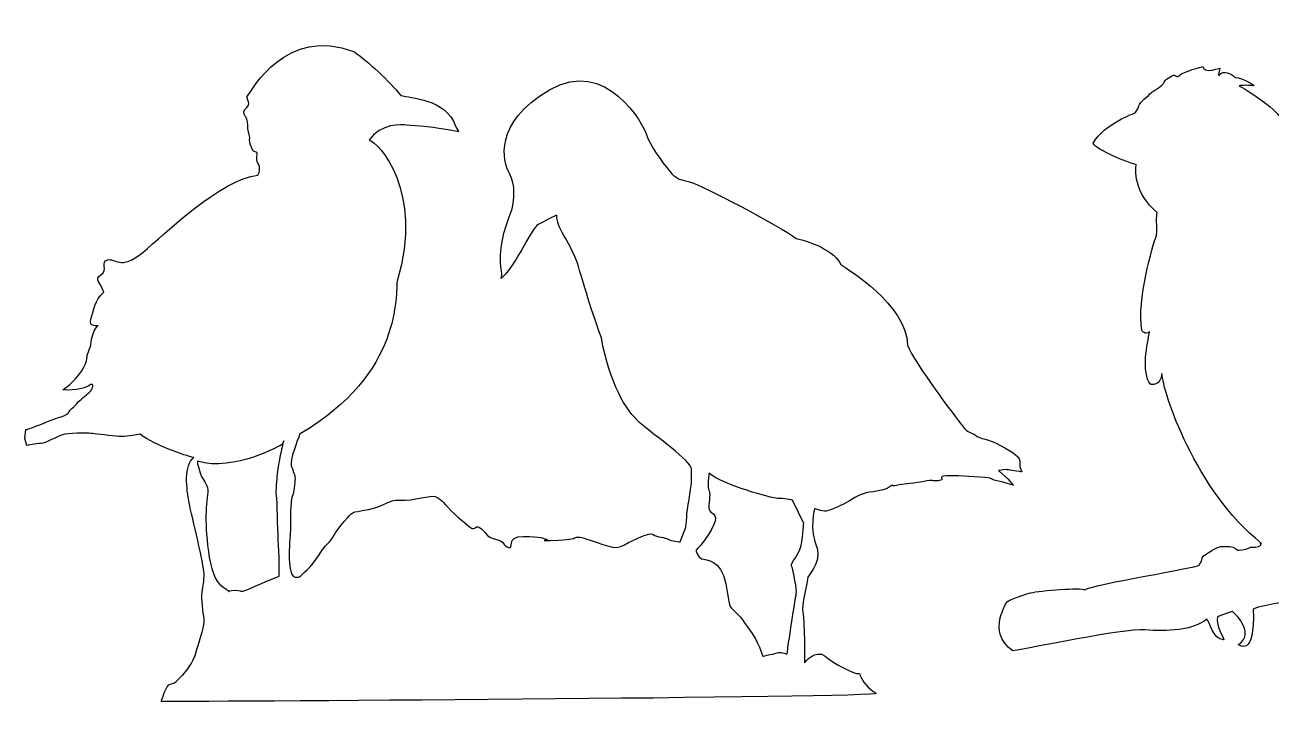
# Model space of a CAD drawing. Header units: centimetres. Extents: x -64 to 65, y -66 to 66.
# Drawn here: x -63.79 to -54.51, y 16.27 to 21.35 of the extents above; entities that cross this region are included whole.
import ezdxf

# ---------------------------------------------------------------- set-up
doc = ezdxf.new("R2010")
doc.units = ezdxf.units.CM
doc.header["$MEASUREMENT"] = 0
doc.layers.add('Layer 1', color=7, linetype='Continuous')

msp = doc.modelspace()

# ---------------------------------------------------------------- linework, layer by layer
at = {"layer": 'Layer 1', "color": 250}
for points, knots in [([(-56.3839, 18.08313), (-56.37707, 18.13853), (-56.4393, 18.17301), (-56.52905, 18.22137), (-56.52905, 18.22137), (-56.6189, 18.26971), (-56.68111, 18.26971), (-56.71561, 18.29741), (-56.71561, 18.29741), (-56.75016, 18.32498), (-56.76408, 18.30434), (-56.81237, 18.36652), (-56.81237, 18.36652), (-56.86076, 18.42872), (-57.17178, 18.8365), (-57.22007, 18.96779), (-57.22007, 18.96779), (-57.23396, 19.27875), (-57.6624, 19.52762), (-57.71772, 19.56906), (-57.71772, 19.56906), (-57.75913, 19.66574), (-57.94571, 19.74178), (-58.04945, 19.76255), (-58.04945, 19.76255), (-58.17383, 19.85232), (-58.75433, 20.16329), (-58.84421, 20.18403), (-58.84421, 20.18403), (-58.93398, 20.20483), (-58.9202, 20.20483), (-58.95467, 20.22546), (-58.95467, 20.22546), (-58.98922, 20.24623), (-59.14131, 20.45356), (-59.162, 20.5296), (-59.162, 20.5296), (-59.18277, 20.60564), (-59.46611, 21.11703), (-59.88773, 20.86813), (-59.88773, 20.86813), (-60.30921, 20.61937), (-60.23325, 20.33611), (-60.18483, 20.24623), (-60.18483, 20.24623), (-60.13641, 20.15635), (-60.15028, 20.05274), (-60.16406, 19.9836), (-60.16406, 19.9836), (-60.31614, 19.61043), (-60.21938, 19.52068), (-60.24695, 19.46531), (-60.24695, 19.46531), (-60.16406, 19.52069), (-60.01896, 19.83856), (-59.97062, 19.86613), (-59.97062, 19.86613), (-59.92228, 19.89373), (-59.86002, 19.9214), (-59.83232, 19.93524), (-59.83232, 19.93524), (-59.83925, 19.85227), (-59.73564, 19.72789), (-59.6873, 19.60353), (-59.6873, 19.60353), (-59.64576, 19.47915), (-59.59049, 19.26486), (-59.50066, 19.02314), (-59.50066, 19.02314), (-59.43846, 18.68437), (-59.32095, 18.48405), (-59.21046, 18.38713), (-59.21046, 18.38713), (-59.09981, 18.29045), (-58.83033, 18.10387), (-58.83033, 18.0486), (-58.83033, 18.0486), (-58.83033, 17.99333), (-58.83033, 17.9864), (-58.83033, 17.94499), (-58.83033, 17.94499), (-58.83033, 17.90345), (-58.86483, 17.73764), (-58.86483, 17.6893), (-58.86483, 17.6893), (-58.86483, 17.64083), (-58.87176, 17.61315), (-58.87176, 17.61315), (-58.87176, 17.61315), (-58.87176, 17.61315), (-58.91325, 17.50274), (-58.91325, 17.50274), (-58.91325, 17.50274), (-58.91325, 17.50274), (-58.98236, 17.50954), (-59.00313, 17.52348), (-59.00313, 17.52348), (-59.02385, 17.53721), (-59.08605, 17.53721), (-59.11367, 17.55788), (-59.11367, 17.55788), (-59.14129, 17.57865), (-59.25191, 17.52348), (-59.3279, 17.48194), (-59.3279, 17.48194), (-59.40391, 17.44043), (-59.43156, 17.4681), (-59.58362, 17.51647), (-59.58362, 17.51647), (-59.73565, 17.56492), (-59.62511, 17.52351), (-59.81854, 17.51647), (-59.81854, 17.51647), (-60.01211, 17.50954), (-59.88074, 17.51647), (-59.90842, 17.52351), (-59.90842, 17.52351), (-59.93599, 17.53034), (-59.94292, 17.54417), (-60.08114, 17.54417), (-60.08114, 17.54417), (-60.21938, 17.54417), (-60.14334, 17.44043), (-60.19174, 17.4612), (-60.19174, 17.4612), (-60.24013, 17.48194), (-60.21246, 17.50274), (-60.28845, 17.52348), (-60.28845, 17.52348), (-60.3646, 17.54414), (-60.34377, 17.55788), (-60.39217, 17.59942), (-60.39217, 17.59942), (-60.44051, 17.6408), (-60.44051, 17.58558), (-60.46821, 17.60633), (-60.46821, 17.60633), (-60.49578, 17.62713), (-60.58566, 17.69624), (-60.64093, 17.75841), (-60.64093, 17.75841), (-60.6962, 17.82061), (-60.71004, 17.82741), (-60.73766, 17.84128), (-60.73766, 17.84128), (-60.76531, 17.85512), (-60.90347, 17.80665), (-61.00029, 17.81368), (-61.00029, 17.81368), (-61.09702, 17.82061), (-61.09012, 17.77227), (-61.23521, 17.74446), (-61.23521, 17.74446), (-61.38036, 17.71689), (-61.33895, 17.73763), (-61.41492, 17.65466), (-61.41492, 17.65466), (-61.49096, 17.57171), (-61.49784, 17.52348), (-61.5393, 17.48887), (-61.5393, 17.48887), (-61.58071, 17.45424), (-61.62913, 17.35052), (-61.6913, 17.29535), (-61.6913, 17.29535), (-61.7535, 17.23997), (-61.73279, 17.23997), (-61.78123, 17.23997), (-61.78123, 17.23997), (-61.85023, 17.25391), (-61.81576, 17.55104), (-61.81576, 17.59941), (-61.81576, 17.59941), (-61.81576, 17.64775), (-61.81576, 17.81367), (-61.80192, 17.84127), (-61.80192, 17.84127), (-61.78806, 17.86881), (-61.78126, 17.94499), (-61.78126, 17.97256), (-61.78126, 17.97256), (-61.78126, 18.00016), (-61.79504, 18.02796), (-61.80886, 18.06937), (-61.80886, 18.06937), (-61.8227, 18.11078), (-61.76049, 18.26286), (-61.74666, 18.30429), (-61.74666, 18.30429), (-60.97267, 18.76038), (-61.03485, 19.35484), (-61.02101, 19.44449), (-61.02101, 19.44449), (-60.82056, 20.12172), (-61.15923, 20.4743), (-61.22834, 20.49494), (-61.22834, 20.49494), (-61.14545, 20.61932), (-60.97958, 20.61252), (-60.9519, 20.60562), (-60.9519, 20.60562), (-60.7791, 20.59866), (-60.56495, 20.55715), (-60.56495, 20.55715), (-60.56495, 20.55715), (-60.56495, 20.55715), (-60.56495, 20.55715), (-60.58567, 20.59856), (-60.58567, 20.59856), (-60.66166, 20.80591), (-60.92426, 20.80591), (-60.99337, 20.82668), (-60.99337, 20.82668), (-61.07626, 20.93032), (-61.24218, 21.08251), (-61.33897, 21.15161), (-61.33897, 21.15161), (-61.85028, 21.35187), (-62.10602, 20.85435), (-62.12679, 20.83358), (-62.12679, 20.83358), (-62.14745, 20.81294), (-62.13364, 20.79908), (-62.12679, 20.77831), (-62.12679, 20.77831), (-62.1198, 20.75767), (-62.13364, 20.7437), (-62.15436, 20.72304), (-62.15436, 20.72304), (-62.17505, 20.70227), (-62.14743, 20.66774), (-62.14743, 20.66774), (-62.14743, 20.66774), (-62.14743, 20.66774), (-62.13365, 20.64006), (-62.13365, 20.60556), (-62.13365, 20.60556), (-62.13365, 20.57093), (-62.1268, 20.55709), (-62.11981, 20.52259), (-62.11981, 20.52259), (-62.11288, 20.48798), (-62.11981, 20.52259), (-62.11981, 20.49489), (-62.11981, 20.49489), (-62.11981, 20.46732), (-62.11288, 20.46039), (-62.11288, 20.46039), (-62.11288, 20.46039), (-62.11288, 20.46039), (-62.09222, 20.41205), (-62.09222, 20.41205), (-62.09222, 20.41205), (-62.09222, 20.41205), (-62.09222, 20.41205), (-62.07145, 20.40512), (-62.07145, 20.40512), (-62.05081, 20.39819), (-62.07838, 20.35681), (-62.05761, 20.32215), (-62.05761, 20.32215), (-62.03684, 20.28752), (-62.04383, 20.25997), (-62.05761, 20.23238), (-62.05761, 20.23238), (-62.33413, 20.2047), (-62.7487, 19.79703), (-62.91457, 19.65868), (-62.91457, 19.65868), (-63.08038, 19.52057), (-63.12184, 19.6173), (-63.17717, 19.60343), (-63.17717, 19.60343), (-63.23244, 19.58967), (-63.17024, 19.52749), (-63.22551, 19.49286), (-63.22551, 19.49286), (-63.28078, 19.45836), (-63.22551, 19.43066), (-63.20479, 19.36157), (-63.20479, 19.36157), (-63.2739, 19.30614), (-63.28078, 19.22333), (-63.30155, 19.16112), (-63.30155, 19.16112), (-63.32227, 19.09894), (-63.24628, 19.11281), (-63.24628, 19.11281), (-63.24628, 19.11281), (-63.24628, 19.11281), (-63.2739, 19.09204), (-63.28769, 19.0437), (-63.28769, 19.0437), (-63.30153, 18.99525), (-63.30153, 18.96766), (-63.30153, 18.96766), (-63.30153, 18.96766), (-63.30153, 18.96766), (-63.3291, 18.89162), (-63.3291, 18.89162), (-63.3291, 18.89162), (-63.3291, 18.89162), (-63.3223, 18.82942), (-63.3913, 18.74647), (-63.3913, 18.74647), (-63.46046, 18.6635), (-63.50888, 18.63595), (-63.50888, 18.63595), (-63.50888, 18.63595), (-63.50888, 18.63595), (-63.3913, 18.62209), (-63.3223, 18.66349), (-63.3223, 18.66349), (-63.25314, 18.70503), (-63.30153, 18.62901), (-63.30153, 18.62901), (-63.30153, 18.62901), (-63.30153, 18.62901), (-63.33608, 18.59435), (-63.37064, 18.56681), (-63.37064, 18.56681), (-63.40525, 18.53911), (-63.41205, 18.51834), (-63.43967, 18.4977), (-63.43967, 18.4977), (-63.46737, 18.4769), (-63.46737, 18.46317), (-63.46737, 18.46317), (-63.46737, 18.46317), (-63.46737, 18.46317), (-63.49494, 18.44253), (-63.52264, 18.43547), (-63.52264, 18.43547), (-63.55034, 18.42856), (-63.59863, 18.40793), (-63.68856, 18.37329), (-63.68856, 18.37329), (-63.77833, 18.33879), (-63.78524, 18.33879), (-63.78524, 18.33879), (-63.78524, 18.33879), (-63.78524, 18.33879), (-63.79215, 18.27656), (-63.79215, 18.27656), (-63.79215, 18.27656), (-63.79215, 18.27656), (-63.77831, 18.22118), (-63.77831, 18.22118), (-63.77831, 18.22118), (-63.77831, 18.22118), (-63.7092, 18.23512), (-63.6747, 18.23512), (-63.6747, 18.23512), (-63.64015, 18.23512), (-63.55717, 18.29029), (-63.49494, 18.30412), (-63.49494, 18.30412), (-63.43282, 18.31793), (-63.29457, 18.31105), (-63.29457, 18.31105), (-63.29457, 18.31105), (-63.29457, 18.31105), (-63.17712, 18.29721), (-63.11492, 18.29028), (-63.11492, 18.29028), (-63.05272, 18.28335), (-63.01811, 18.29028), (-62.93527, 18.30412), (-62.93527, 18.30412), (-62.81777, 18.22115), (-62.60348, 18.14511), (-62.53445, 18.1314), (-62.53445, 18.1314), (-62.61044, 18.076), (-62.58964, 17.89648), (-62.569, 17.79284), (-62.569, 17.79284), (-62.54823, 17.68912), (-62.45846, 17.32971), (-62.45846, 17.2674), (-62.45846, 17.2674), (-62.45846, 17.20522), (-62.46529, 17.17763), (-62.47224, 17.12931), (-62.47224, 17.12931), (-62.47909, 17.08094), (-62.46525, 16.97723), (-62.45846, 16.92886), (-62.45846, 16.92886), (-62.45147, 16.88052), (-62.48603, 16.79755), (-62.51368, 16.69396), (-62.51368, 16.69396), (-62.5413, 16.59022), (-62.59663, 16.53495), (-62.62428, 16.50738), (-62.62428, 16.50738), (-62.62428, 16.50738), (-62.67262, 16.44518), (-62.70725, 16.44518), (-62.70725, 16.44518), (-62.74175, 16.44518), (-62.77631, 16.31373), (-62.77631, 16.31373), (-62.77631, 16.31373), (-62.77631, 16.31373), (-57.39281, 16.34143), (-57.45501, 16.37593), (-57.45501, 16.37593), (-57.51727, 16.41056), (-57.55873, 16.47274), (-57.57251, 16.50738), (-57.57251, 16.50738), (-57.58635, 16.54188), (-57.57251, 16.50738), (-57.63474, 16.53495), (-57.63474, 16.53495), (-57.69692, 16.56255), (-57.76603, 16.59715), (-57.83514, 16.6525), (-57.83514, 16.6525), (-57.90425, 16.70767), (-57.98722, 16.60405), (-57.98722, 16.60405), (-57.98722, 16.60405), (-57.98722, 16.60405), (-57.98722, 16.92195), (-58.00106, 16.97722), (-58.00106, 16.97722), (-58.01484, 17.03249), (-57.96645, 17.19159), (-57.96645, 17.22595), (-57.96645, 17.22595), (-57.96645, 17.26058), (-57.86972, 17.32969), (-57.89046, 17.44714), (-57.89046, 17.44714), (-57.95952, 17.60613), (-57.91118, 17.75128), (-57.91118, 17.75128), (-57.91118, 17.75128), (-57.91118, 17.75128), (-57.91118, 17.75128), (-57.86972, 17.73744), (-57.86972, 17.73744), (-57.82829, 17.7236), (-57.80061, 17.73744), (-57.72457, 17.77207), (-57.72457, 17.77207), (-57.64866, 17.80647), (-57.61403, 17.84107), (-57.5518, 17.86184), (-57.5518, 17.86184), (-57.4896, 17.88248), (-57.41361, 17.87568), (-57.35834, 17.91018), (-57.35834, 17.91018), (-57.30302, 17.94481), (-57.35834, 17.91018), (-57.30302, 17.92402), (-57.30302, 17.92402), (-57.24775, 17.93775), (-57.21325, 17.93095), (-57.10956, 17.95159), (-57.10956, 17.95159), (-57.0059, 17.97236), (-57.05431, 17.95159), (-56.99211, 17.95855), (-56.99211, 17.95855), (-56.92991, 17.96556), (-56.99891, 17.98623), (-56.95062, 17.99316), (-56.95062, 17.99316), (-56.90223, 17.99999), (-56.79854, 17.99316), (-56.68106, 17.98623), (-56.68106, 17.98623), (-56.56356, 17.97919), (-56.62574, 17.97239), (-56.55668, 17.95855), (-56.55668, 17.95855), (-56.48757, 17.94479), (-56.43222, 17.92402), (-56.43222, 17.92402), (-56.43222, 17.92402), (-56.43222, 17.92402), (-56.47376, 17.97236), (-56.47376, 17.97236), (-56.47376, 17.97236), (-56.47376, 17.97236), (-56.54274, 18.03456), (-56.54274, 18.03456), (-56.54274, 18.03456), (-56.54274, 18.03456), (-56.48755, 18.04149), (-56.48755, 18.04149), (-56.48755, 18.04149), (-56.48755, 18.04149), (-56.43921, 18.03456), (-56.39079, 18.02776), (-56.39079, 18.02776), (-56.34247, 18.02093), (-56.39088, 18.02799), (-56.3839, 18.08313)], [0, 0, 0, 0, 0.007874, 0.007874, 0.007874, 0.007874, 0.015748, 0.015748, 0.015748, 0.015748, 0.023622, 0.023622, 0.023622, 0.023622, 0.0314961, 0.0314961, 0.0314961, 0.0314961, 0.0393701, 0.0393701, 0.0393701, 0.0393701, 0.0472441, 0.0472441, 0.0472441, 0.0472441, 0.0551181, 0.0551181, 0.0551181, 0.0551181, 0.0629921, 0.0629921, 0.0629921, 0.0629921, 0.0708661, 0.0708661, 0.0708661, 0.0708661, 0.0787402, 0.0787402, 0.0787402, 0.0787402, 0.0866142, 0.0866142, 0.0866142, 0.0866142, 0.0944882, 0.0944882, 0.0944882, 0.0944882, 0.1023622, 0.1023622, 0.1023622, 0.1023622, 0.1102362, 0.1102362, 0.1102362, 0.1102362, 0.1181102, 0.1181102, 0.1181102, 0.1181102, 0.1259843, 0.1259843, 0.1259843, 0.1259843, 0.1338583, 0.1338583, 0.1338583, 0.1338583, 0.1417323, 0.1417323, 0.1417323, 0.1417323, 0.1496063, 0.1496063, 0.1496063, 0.1496063, 0.1574803, 0.1574803, 0.1574803, 0.1574803, 0.1653543, 0.1653543, 0.1653543, 0.1653543, 0.1732283, 0.1732283, 0.1732283, 0.1732283, 0.1811024, 0.1811024, 0.1811024, 0.1811024, 0.1889764, 0.1889764, 0.1889764, 0.1889764, 0.1968504, 0.1968504, 0.1968504, 0.1968504, 0.2047244, 0.2047244, 0.2047244, 0.2047244, 0.2125984, 0.2125984, 0.2125984, 0.2125984, 0.2204724, 0.2204724, 0.2204724, 0.2204724, 0.2283465, 0.2283465, 0.2283465, 0.2283465, 0.2362205, 0.2362205, 0.2362205, 0.2362205, 0.2440945, 0.2440945, 0.2440945, 0.2440945, 0.2519685, 0.2519685, 0.2519685, 0.2519685, 0.2598425, 0.2598425, 0.2598425, 0.2598425, 0.2677165, 0.2677165, 0.2677165, 0.2677165, 0.2755906, 0.2755906, 0.2755906, 0.2755906, 0.2834646, 0.2834646, 0.2834646, 0.2834646, 0.2913386, 0.2913386, 0.2913386, 0.2913386, 0.2992126, 0.2992126, 0.2992126, 0.2992126, 0.3070866, 0.3070866, 0.3070866, 0.3070866, 0.3149606, 0.3149606, 0.3149606, 0.3149606, 0.3228346, 0.3228346, 0.3228346, 0.3228346, 0.3307087, 0.3307087, 0.3307087, 0.3307087, 0.3385827, 0.3385827, 0.3385827, 0.3385827, 0.3464567, 0.3464567, 0.3464567, 0.3464567, 0.3543307, 0.3543307, 0.3543307, 0.3543307, 0.3622047, 0.3622047, 0.3622047, 0.3622047, 0.3700787, 0.3700787, 0.3700787, 0.3700787, 0.3779528, 0.3779528, 0.3779528, 0.3779528, 0.3858268, 0.3858268, 0.3858268, 0.3858268, 0.3937008, 0.3937008, 0.3937008, 0.3937008, 0.4015748, 0.4015748, 0.4015748, 0.4015748, 0.4094488, 0.4094488, 0.4094488, 0.4094488, 0.4173228, 0.4173228, 0.4173228, 0.4173228, 0.4251969, 0.4251969, 0.4251969, 0.4251969, 0.4330709, 0.4330709, 0.4330709, 0.4330709, 0.4409449, 0.4409449, 0.4409449, 0.4409449, 0.4488189, 0.4488189, 0.4488189, 0.4488189, 0.4566929, 0.4566929, 0.4566929, 0.4566929, 0.4645669, 0.4645669, 0.4645669, 0.4645669, 0.4724409, 0.4724409, 0.4724409, 0.4724409, 0.480315, 0.480315, 0.480315, 0.480315, 0.488189, 0.488189, 0.488189, 0.488189, 0.496063, 0.496063, 0.496063, 0.496063, 0.503937, 0.503937, 0.503937, 0.503937, 0.511811, 0.511811, 0.511811, 0.511811, 0.519685, 0.519685, 0.519685, 0.519685, 0.5275591, 0.5275591, 0.5275591, 0.5275591, 0.5354331, 0.5354331, 0.5354331, 0.5354331, 0.5433071, 0.5433071, 0.5433071, 0.5433071, 0.5511811, 0.5511811, 0.5511811, 0.5511811, 0.5590551, 0.5590551, 0.5590551, 0.5590551, 0.5669291, 0.5669291, 0.5669291, 0.5669291, 0.5748031, 0.5748031, 0.5748031, 0.5748031, 0.5826772, 0.5826772, 0.5826772, 0.5826772, 0.5905512, 0.5905512, 0.5905512, 0.5905512, 0.5984252, 0.5984252, 0.5984252, 0.5984252, 0.6062992, 0.6062992, 0.6062992, 0.6062992, 0.6141732, 0.6141732, 0.6141732, 0.6141732, 0.6220472, 0.6220472, 0.6220472, 0.6220472, 0.6299213, 0.6299213, 0.6299213, 0.6299213, 0.6377953, 0.6377953, 0.6377953, 0.6377953, 0.6456693, 0.6456693, 0.6456693, 0.6456693, 0.6535433, 0.6535433, 0.6535433, 0.6535433, 0.6614173, 0.6614173, 0.6614173, 0.6614173, 0.6692913, 0.6692913, 0.6692913, 0.6692913, 0.6771654, 0.6771654, 0.6771654, 0.6771654, 0.6850394, 0.6850394, 0.6850394, 0.6850394, 0.6929134, 0.6929134, 0.6929134, 0.6929134, 0.7007874, 0.7007874, 0.7007874, 0.7007874, 0.7086614, 0.7086614, 0.7086614, 0.7086614, 0.7165354, 0.7165354, 0.7165354, 0.7165354, 0.7244094, 0.7244094, 0.7244094, 0.7244094, 0.7322835, 0.7322835, 0.7322835, 0.7322835, 0.7401575, 0.7401575, 0.7401575, 0.7401575, 0.7480315, 0.7480315, 0.7480315, 0.7480315, 0.7559055, 0.7559055, 0.7559055, 0.7559055, 0.7637795, 0.7637795, 0.7637795, 0.7637795, 0.7716535, 0.7716535, 0.7716535, 0.7716535, 0.7795276, 0.7795276, 0.7795276, 0.7795276, 0.7874016, 0.7874016, 0.7874016, 0.7874016, 0.7952756, 0.7952756, 0.7952756, 0.7952756, 0.8031496, 0.8031496, 0.8031496, 0.8031496, 0.8110236, 0.8110236, 0.8110236, 0.8110236, 0.8188976, 0.8188976, 0.8188976, 0.8188976, 0.8267717, 0.8267717, 0.8267717, 0.8267717, 0.8346457, 0.8346457, 0.8346457, 0.8346457, 0.8425197, 0.8425197, 0.8425197, 0.8425197, 0.8503937, 0.8503937, 0.8503937, 0.8503937, 0.8582677, 0.8582677, 0.8582677, 0.8582677, 0.8661417, 0.8661417, 0.8661417, 0.8661417, 0.8740157, 0.8740157, 0.8740157, 0.8740157, 0.8818898, 0.8818898, 0.8818898, 0.8818898, 0.8897638, 0.8897638, 0.8897638, 0.8897638, 0.8976378, 0.8976378, 0.8976378, 0.8976378, 0.9055118, 0.9055118, 0.9055118, 0.9055118, 0.9133858, 0.9133858, 0.9133858, 0.9133858, 0.9212598, 0.9212598, 0.9212598, 0.9212598, 0.9291339, 0.9291339, 0.9291339, 0.9291339, 0.9370079, 0.9370079, 0.9370079, 0.9370079, 0.9448819, 0.9448819, 0.9448819, 0.9448819, 0.9527559, 0.9527559, 0.9527559, 0.9527559, 0.9606299, 0.9606299, 0.9606299, 0.9606299, 0.9685039, 0.9685039, 0.9685039, 0.9685039, 0.976378, 0.976378, 0.976378, 0.976378, 0.984252, 0.984252, 0.984252, 0.984252, 1, 1, 1, 1]), ([(-51.81156, 17.93523), (-51.81156, 17.93523), (-52.18555, 17.84318), (-52.24296, 17.83744), (-52.24296, 17.83744), (-52.30056, 17.83167), (-52.49042, 17.82593), (-52.57094, 17.80868), (-52.57094, 17.80868), (-52.65151, 17.7914), (-52.72628, 17.77989), (-52.78382, 17.76844), (-52.78382, 17.76844), (-52.84129, 17.75685), (-52.92765, 17.75116), (-52.9449, 17.75116), (-52.9449, 17.75116), (-52.96218, 17.75116), (-52.96218, 17.78569), (-52.95641, 17.80297), (-52.95641, 17.80297), (-52.95069, 17.82025), (-52.95641, 17.88348), (-52.95641, 17.91222), (-52.95641, 17.91222), (-52.95641, 17.94103), (-52.97946, 18.10206), (-53.10024, 18.29769), (-53.10024, 18.29769), (-53.10601, 18.36669), (-53.11749, 18.47028), (-53.1635, 18.54502), (-53.1635, 18.54502), (-53.16922, 18.61982), (-53.19803, 18.75793), (-53.27849, 18.873), (-53.27849, 18.873), (-53.28428, 18.94198), (-53.34186, 19.2699), (-53.45685, 19.32171), (-53.45685, 19.32171), (-53.45685, 19.39069), (-53.52593, 19.41376), (-53.54321, 19.42522), (-53.54321, 19.42522), (-53.56046, 19.43676), (-53.60647, 19.62088), (-53.8424, 19.7704), (-53.8424, 19.7704), (-53.85968, 19.79924), (-53.90561, 19.85671), (-53.94014, 19.91428), (-53.94014, 19.91428), (-53.97469, 19.97183), (-54.01488, 20.09832), (-54.03216, 20.13285), (-54.03216, 20.13285), (-54.04944, 20.16743), (-54.0782, 20.20767), (-54.08976, 20.2249), (-54.08976, 20.2249), (-54.10127, 20.24218), (-54.17022, 20.32272), (-54.18178, 20.35724), (-54.18178, 20.35724), (-54.19329, 20.39174), (-54.30844, 20.48956), (-54.31995, 20.50676), (-54.31995, 20.50676), (-54.33135, 20.52404), (-54.46952, 20.70242), (-54.52125, 20.74266), (-54.52125, 20.74266), (-54.57306, 20.78293), (-54.71683, 20.88649), (-54.75136, 20.89797), (-54.75136, 20.89797), (-54.72834, 20.90376), (-54.68233, 20.90376), (-54.64772, 20.89797), (-54.64772, 20.89797), (-54.6133, 20.89223), (-54.73408, 20.96123), (-54.78014, 20.96123), (-54.78014, 20.96123), (-54.80311, 20.97851), (-54.80311, 20.97851), (-54.80311, 20.97851), (-54.80311, 20.97851), (-54.80311, 20.97851), (-54.87217, 21.01878), (-54.89519, 20.9843), (-54.89519, 20.9843), (-54.91824, 20.94977), (-54.89519, 21.03031), (-54.89519, 21.03031), (-54.89519, 21.03031), (-54.89519, 21.03031), (-54.94692, 21.01303), (-54.98147, 21.01303), (-54.98147, 21.01303), (-55.016, 21.01303), (-55.02174, 21.04179), (-55.02174, 21.04179), (-55.02174, 21.04179), (-55.02174, 21.04179), (-55.17705, 21.00155), (-55.19433, 20.9785), (-55.19433, 20.9785), (-55.21158, 20.95551), (-55.23457, 20.9785), (-55.23457, 20.9785), (-55.23457, 20.9785), (-55.23457, 20.9785), (-55.29786, 20.95551), (-55.30937, 20.92672), (-55.30937, 20.92672), (-55.32088, 20.89796), (-55.38994, 20.86343), (-55.40719, 20.84618), (-55.40719, 20.84618), (-55.42444, 20.82896), (-55.4935, 20.7772), (-55.49924, 20.74836), (-55.49924, 20.74836), (-55.50501, 20.71968), (-55.52803, 20.69663), (-55.52803, 20.69663), (-55.52803, 20.69663), (-55.52803, 20.69663), (-55.75809, 20.61609), (-55.83865, 20.47226), (-55.83865, 20.47226), (-55.84442, 20.44347), (-55.63156, 20.33994), (-55.51655, 20.31118), (-55.51655, 20.31118), (-55.52806, 20.28813), (-55.53952, 20.0983), (-55.36121, 19.95455), (-55.36121, 19.95455), (-55.37267, 19.94299), (-55.36116, 19.83948), (-55.3669, 19.78768), (-55.3669, 19.78768), (-55.39569, 19.70714), (-55.51647, 19.30444), (-55.47623, 19.08003), (-55.47623, 19.08003), (-55.482, 19.07434), (-55.44744, 19.03979), (-55.41874, 19.06863), (-55.41874, 19.06863), (-55.43594, 18.98224), (-55.482, 18.76364), (-55.41297, 18.67734), (-55.41297, 18.67734), (-55.40723, 18.67162), (-55.3382, 18.66012), (-55.32666, 18.75788), (-55.32666, 18.75788), (-55.32089, 18.61982), (-55.07925, 17.88348), (-54.58456, 17.49225), (-54.58456, 17.49225), (-54.60761, 17.49225), (-54.57308, 17.48074), (-54.60761, 17.46928), (-54.60761, 17.46928), (-54.64206, 17.45769), (-54.6651, 17.46928), (-54.68235, 17.45769), (-54.68235, 17.45769), (-54.69963, 17.44623), (-54.76292, 17.44049), (-54.76292, 17.44049), (-54.76292, 17.44049), (-54.76292, 17.44049), (-54.78597, 17.46928), (-54.82041, 17.46928), (-54.82041, 17.46928), (-54.85496, 17.46928), (-54.88949, 17.46928), (-54.88949, 17.46928), (-54.88949, 17.46928), (-54.88949, 17.46928), (-54.92968, 17.45769), (-54.9527, 17.44049), (-54.9527, 17.44049), (-54.97572, 17.42324), (-55.02755, 17.40019), (-55.02755, 17.38297), (-55.02755, 17.38297), (-55.02755, 17.36572), (-55.03332, 17.35418), (-55.0506, 17.33119), (-55.0506, 17.33119), (-55.06788, 17.30814), (-55.82718, 17.19308), (-55.90195, 17.14707), (-55.90195, 17.14707), (-55.91923, 17.16435), (-56.23567, 17.14135), (-56.3047, 17.12408), (-56.3047, 17.12408), (-56.37373, 17.10683), (-56.47731, 17.06082), (-56.47731, 17.06082), (-56.47731, 17.06082), (-56.47731, 17.06082), (-56.63834, 16.83071), (-56.43701, 16.6926), (-56.43701, 16.6926), (-56.30472, 16.7098), (-55.62011, 16.85942), (-55.45326, 16.84796), (-55.45326, 16.84796), (-55.29218, 16.83642), (-55.09658, 16.84214), (-54.99304, 16.9285), (-54.99304, 16.9285), (-54.97002, 16.91122), (-54.95274, 16.7789), (-54.86649, 16.77319), (-54.86649, 16.77319), (-54.86075, 16.79039), (-54.92973, 16.86521), (-54.91255, 16.94572), (-54.91255, 16.94572), (-54.91255, 16.94572), (-54.88379, 16.95723), (-54.88379, 16.95723), (-54.88379, 16.95723), (-54.88379, 16.95723), (-54.8032, 16.98602), (-54.8032, 16.98602), (-54.8032, 16.98602), (-54.8032, 16.98602), (-54.61908, 16.83071), (-54.75722, 16.73863), (-54.75722, 16.73863), (-54.75722, 16.73863), (-54.63054, 16.6351), (-54.64781, 17.00327), (-54.64781, 17.00327), (-54.5846, 17.032), (-54.11862, 17.11254), (-54.04374, 17.11254), (-54.04374, 17.11254), (-53.98053, 17.11831), (-53.98053, 17.11831), (-53.98053, 17.11831), (-53.98053, 17.11831), (-53.98053, 17.11831), (-53.40514, 16.72138), (-53.29587, 16.82489), (-53.29587, 16.82489), (-53.28436, 16.83071), (-53.27859, 16.94573), (-53.61805, 17.22184), (-53.61805, 17.22184), (-53.60654, 17.22184), (-53.52603, 17.24486), (-53.52603, 17.24486), (-53.52603, 17.24486), (-53.52603, 17.24486), (-53.34193, 17.06082), (-53.34193, 17.06082), (-53.34193, 17.06082), (-53.34193, 17.06082), (-53.24403, 16.94573), (-53.14053, 16.75015), (-53.14053, 16.75015), (-53.037, 16.55449), (-52.89897, 16.10584), (-52.68608, 16.16336), (-52.68608, 16.16336), (-52.67452, 16.17487), (-52.6688, 16.24387), (-52.6688, 16.24387), (-52.6688, 16.24387), (-52.6688, 16.24387), (-52.61705, 16.18061), (-52.5192, 16.20934), (-52.5192, 16.20934), (-52.42141, 16.23815), (-52.4675, 16.41071), (-52.75513, 16.86519), (-52.75513, 16.86519), (-52.82411, 16.986), (-52.83562, 17.00904), (-52.87017, 17.0953), (-52.87017, 17.0953), (-52.87017, 17.1529), (-52.86443, 17.23913), (-52.87594, 17.32541), (-52.87594, 17.32541), (-52.83564, 17.33692), (-52.73211, 17.31964), (-52.68031, 17.36568), (-52.68031, 17.36568), (-52.62282, 17.40595), (-52.05319, 17.51525), (-51.95546, 17.52673), (-51.95546, 17.52673), (-51.85767, 17.53827), (-51.77131, 17.52673), (-51.77131, 17.52673), (-51.77131, 17.52673), (-51.77131, 17.52673), (-51.81156, 17.93523), (-51.81156, 17.93523)], [0, 0, 0, 0, 0.0126582, 0.0126582, 0.0126582, 0.0126582, 0.0253165, 0.0253165, 0.0253165, 0.0253165, 0.0379747, 0.0379747, 0.0379747, 0.0379747, 0.0506329, 0.0506329, 0.0506329, 0.0506329, 0.0632911, 0.0632911, 0.0632911, 0.0632911, 0.0759494, 0.0759494, 0.0759494, 0.0759494, 0.0886076, 0.0886076, 0.0886076, 0.0886076, 0.1012658, 0.1012658, 0.1012658, 0.1012658, 0.1139241, 0.1139241, 0.1139241, 0.1139241, 0.1265823, 0.1265823, 0.1265823, 0.1265823, 0.1392405, 0.1392405, 0.1392405, 0.1392405, 0.1518987, 0.1518987, 0.1518987, 0.1518987, 0.164557, 0.164557, 0.164557, 0.164557, 0.1772152, 0.1772152, 0.1772152, 0.1772152, 0.1898734, 0.1898734, 0.1898734, 0.1898734, 0.2025316, 0.2025316, 0.2025316, 0.2025316, 0.2151899, 0.2151899, 0.2151899, 0.2151899, 0.2278481, 0.2278481, 0.2278481, 0.2278481, 0.2405063, 0.2405063, 0.2405063, 0.2405063, 0.2531646, 0.2531646, 0.2531646, 0.2531646, 0.2658228, 0.2658228, 0.2658228, 0.2658228, 0.278481, 0.278481, 0.278481, 0.278481, 0.2911392, 0.2911392, 0.2911392, 0.2911392, 0.3037975, 0.3037975, 0.3037975, 0.3037975, 0.3164557, 0.3164557, 0.3164557, 0.3164557, 0.3291139, 0.3291139, 0.3291139, 0.3291139, 0.3417722, 0.3417722, 0.3417722, 0.3417722, 0.3544304, 0.3544304, 0.3544304, 0.3544304, 0.3670886, 0.3670886, 0.3670886, 0.3670886, 0.3797468, 0.3797468, 0.3797468, 0.3797468, 0.3924051, 0.3924051, 0.3924051, 0.3924051, 0.4050633, 0.4050633, 0.4050633, 0.4050633, 0.4177215, 0.4177215, 0.4177215, 0.4177215, 0.4303797, 0.4303797, 0.4303797, 0.4303797, 0.443038, 0.443038, 0.443038, 0.443038, 0.4556962, 0.4556962, 0.4556962, 0.4556962, 0.4683544, 0.4683544, 0.4683544, 0.4683544, 0.4810127, 0.4810127, 0.4810127, 0.4810127, 0.4936709, 0.4936709, 0.4936709, 0.4936709, 0.5063291, 0.5063291, 0.5063291, 0.5063291, 0.5189873, 0.5189873, 0.5189873, 0.5189873, 0.5316456, 0.5316456, 0.5316456, 0.5316456, 0.5443038, 0.5443038, 0.5443038, 0.5443038, 0.556962, 0.556962, 0.556962, 0.556962, 0.5696203, 0.5696203, 0.5696203, 0.5696203, 0.5822785, 0.5822785, 0.5822785, 0.5822785, 0.5949367, 0.5949367, 0.5949367, 0.5949367, 0.6075949, 0.6075949, 0.6075949, 0.6075949, 0.6202532, 0.6202532, 0.6202532, 0.6202532, 0.6329114, 0.6329114, 0.6329114, 0.6329114, 0.6455696, 0.6455696, 0.6455696, 0.6455696, 0.6582278, 0.6582278, 0.6582278, 0.6582278, 0.6708861, 0.6708861, 0.6708861, 0.6708861, 0.6835443, 0.6835443, 0.6835443, 0.6835443, 0.6962025, 0.6962025, 0.6962025, 0.6962025, 0.7088608, 0.7088608, 0.7088608, 0.7088608, 0.721519, 0.721519, 0.721519, 0.721519, 0.7341772, 0.7341772, 0.7341772, 0.7341772, 0.7468354, 0.7468354, 0.7468354, 0.7468354, 0.7594937, 0.7594937, 0.7594937, 0.7594937, 0.7721519, 0.7721519, 0.7721519, 0.7721519, 0.7848101, 0.7848101, 0.7848101, 0.7848101, 0.7974684, 0.7974684, 0.7974684, 0.7974684, 0.8101266, 0.8101266, 0.8101266, 0.8101266, 0.8227848, 0.8227848, 0.8227848, 0.8227848, 0.835443, 0.835443, 0.835443, 0.835443, 0.8481013, 0.8481013, 0.8481013, 0.8481013, 0.8607595, 0.8607595, 0.8607595, 0.8607595, 0.8734177, 0.8734177, 0.8734177, 0.8734177, 0.8860759, 0.8860759, 0.8860759, 0.8860759, 0.8987342, 0.8987342, 0.8987342, 0.8987342, 0.9113924, 0.9113924, 0.9113924, 0.9113924, 0.9240506, 0.9240506, 0.9240506, 0.9240506, 0.9367089, 0.9367089, 0.9367089, 0.9367089, 0.9493671, 0.9493671, 0.9493671, 0.9493671, 0.9620253, 0.9620253, 0.9620253, 0.9620253, 0.9746835, 0.9746835, 0.9746835, 0.9746835, 1, 1, 1, 1]), ([(-61.91946, 17.84821), (-61.91247, 17.8067), (-61.91247, 17.61318), (-61.90562, 17.5165), (-61.90562, 17.5165), (-61.89869, 17.41982), (-61.89869, 17.24694), (-61.89869, 17.24694), (-61.89869, 17.24694), (-61.89869, 17.24694), (-61.95401, 17.22617), (-61.95401, 17.22617), (-61.95401, 17.22617), (-61.95401, 17.22617), (-61.98856, 17.21241), (-62.09908, 17.16397), (-62.09908, 17.16397), (-62.20962, 17.11563), (-62.14745, 17.1432), (-62.23039, 17.1432), (-62.23039, 17.1432), (-62.31328, 17.1432), (-62.23039, 17.10883), (-62.32016, 17.1709), (-62.32016, 17.1709), (-62.43766, 17.22617), (-62.44459, 17.63395), (-62.44459, 17.70306), (-62.44459, 17.70306), (-62.44459, 17.77228), (-62.43075, 17.84818), (-62.43075, 17.88964), (-62.43075, 17.88964), (-62.43075, 17.93115), (-62.47229, 17.97259), (-62.47914, 17.99336), (-62.47914, 17.99336), (-62.48607, 18.01402), (-62.51372, 18.09004), (-62.50679, 18.1039), (-62.50679, 18.1039), (-62.23723, 18.02093), (-61.87795, 18.22828), (-61.87795, 18.22828), (-61.87795, 18.22828), (-61.87795, 18.22828), (-61.86411, 18.25598), (-61.86411, 18.25598), (-61.86411, 18.25598), (-61.86411, 18.25598), (-61.91248, 18.04863), (-61.91248, 18.00722), (-61.91248, 18.00722), (-61.91247, 17.96576), (-61.92628, 17.88967), (-61.91946, 17.84821)], [0, 0, 0, 0, 0.0666667, 0.0666667, 0.0666667, 0.0666667, 0.1333333, 0.1333333, 0.1333333, 0.1333333, 0.2, 0.2, 0.2, 0.2, 0.2666667, 0.2666667, 0.2666667, 0.2666667, 0.3333333, 0.3333333, 0.3333333, 0.3333333, 0.4, 0.4, 0.4, 0.4, 0.4666667, 0.4666667, 0.4666667, 0.4666667, 0.5333333, 0.5333333, 0.5333333, 0.5333333, 0.6, 0.6, 0.6, 0.6, 0.6666667, 0.6666667, 0.6666667, 0.6666667, 0.7333333, 0.7333333, 0.7333333, 0.7333333, 0.8, 0.8, 0.8, 0.8, 0.8666667, 0.8666667, 0.8666667, 0.8666667, 1, 1, 1, 1]), ([(-58.00791, 17.50277), (-58.02175, 17.39903), (-58.09784, 17.35056), (-58.08395, 17.32299), (-58.08395, 17.32299), (-58.07011, 17.29539), (-58.04254, 17.13641), (-58.04945, 17.11564), (-58.04945, 17.11564), (-58.05636, 17.09487), (-58.11856, 16.66646), (-58.11856, 16.66646), (-58.11856, 16.66646), (-58.11856, 16.66646), (-58.16002, 16.6871), (-58.18068, 16.6803), (-58.18068, 16.6803), (-58.20145, 16.67334), (-58.29821, 16.6527), (-58.29821, 16.6527), (-58.29821, 16.6527), (-58.29821, 16.6527), (-58.33276, 16.76314), (-58.39494, 16.84619), (-58.39494, 16.84619), (-58.45714, 16.92903), (-58.43635, 16.91517), (-58.49855, 16.9774), (-58.49855, 16.9774), (-58.56081, 17.03958), (-58.54001, 17.00508), (-58.57459, 17.19177), (-58.57459, 17.19177), (-58.60914, 17.37825), (-58.71974, 17.36438), (-58.7543, 17.37825), (-58.7543, 17.37825), (-58.78885, 17.39209), (-58.79576, 17.44045), (-58.79576, 17.44045), (-58.79576, 17.44045), (-58.79576, 17.44045), (-58.70591, 17.53033), (-58.66447, 17.62717), (-58.66447, 17.62717), (-58.62293, 17.72382), (-58.69209, 17.71014), (-58.69902, 17.74451), (-58.69902, 17.74451), (-58.7059, 17.77912), (-58.68513, 17.86206), (-58.69902, 17.88273), (-58.69902, 17.88273), (-58.7128, 17.90363), (-58.69902, 18.01407), (-58.69902, 18.01407), (-58.69902, 18.01407), (-58.58842, 17.92427), (-58.22907, 17.82749), (-58.18758, 17.82749), (-58.18758, 17.82749), (-58.14609, 17.82749), (-58.07704, 17.81373), (-58.07704, 17.81373), (-58.07704, 17.81373), (-58.07704, 17.81373), (-57.99409, 17.64088), (-57.99409, 17.64088), (-57.99409, 17.64088), (-57.99413, 17.64086), (-57.99413, 17.60635), (-58.00791, 17.50277)], [0, 0, 0, 0, 0.0526316, 0.0526316, 0.0526316, 0.0526316, 0.1052632, 0.1052632, 0.1052632, 0.1052632, 0.1578947, 0.1578947, 0.1578947, 0.1578947, 0.2105263, 0.2105263, 0.2105263, 0.2105263, 0.2631579, 0.2631579, 0.2631579, 0.2631579, 0.3157895, 0.3157895, 0.3157895, 0.3157895, 0.3684211, 0.3684211, 0.3684211, 0.3684211, 0.4210526, 0.4210526, 0.4210526, 0.4210526, 0.4736842, 0.4736842, 0.4736842, 0.4736842, 0.5263158, 0.5263158, 0.5263158, 0.5263158, 0.5789474, 0.5789474, 0.5789474, 0.5789474, 0.6315789, 0.6315789, 0.6315789, 0.6315789, 0.6842105, 0.6842105, 0.6842105, 0.6842105, 0.7368421, 0.7368421, 0.7368421, 0.7368421, 0.7894737, 0.7894737, 0.7894737, 0.7894737, 0.8421053, 0.8421053, 0.8421053, 0.8421053, 0.8947368, 0.8947368, 0.8947368, 0.8947368, 1, 1, 1, 1])]:
    msp.add_open_spline(points, degree=3, knots=knots, dxfattribs=at)

doc.saveas('drawing.dxf')
